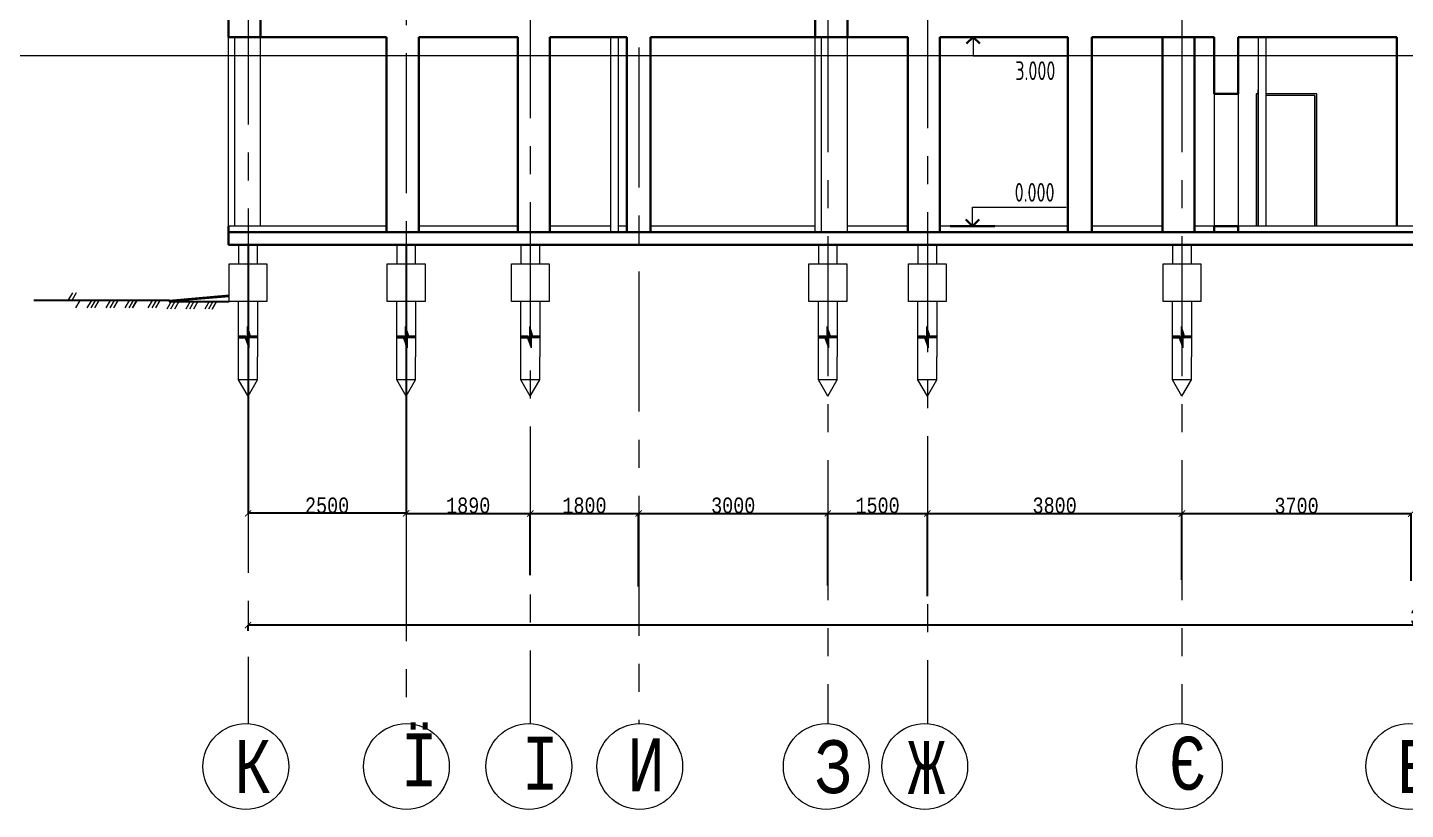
# Model space of a CAD drawing. Header units: millimetres. Extents: x -689206 to 4969298, y -1019800 to 703299.
# Drawn here: x -623645 to -601776, y 22103 to 34513 of the extents above; entities that cross this region are included whole.
import ezdxf

# ---------------------------------------------------------------- set-up
doc = ezdxf.new("R2010")
doc.units = ezdxf.units.MM
doc.linetypes.add('осеваяX2', pattern=[101.6, 63.5, -12.7, 12.7, -12.7])
doc.layers.add('РАЗМЕРЫ', color=7, linetype='Continuous', lineweight=9)
for name, color, linetype in [('разрез1-1', 7, 'Continuous'), ('разрез2-2', 7, 'Continuous'), ('сетка', 104, 'Continuous')]:
    doc.layers.add(name, color=color, linetype=linetype)
doc.styles.add('Аннотативный', font='isocteur.ttf', dxfattribs={"width": 0.7, "height": 250})
doc.dimstyles.new('Аннотативный', dxfattribs={"dimscale": 0, "dimtxt": 250, "dimasz": 100, "dimexe": 1.25, "dimexo": 0.625, "dimtad": 1, "dimdec": 0, "dimtxsty": 'Аннотативный', "dimblk": 'ARCHTICK', "dimcen": 2.5, "dimadec": 0, "dimazin": 0, "dimtfac": 1, "dimtdec": 0, "dimtmove": 0, "dimatfit": 3, "dimfxl": 1, "dimarcsym": 0})

# ---------------------------------------------------------------- blocks, each defined once
blk = doc.blocks.new('_ArchTick')
at = {"color": 0, "linetype": 'ByBlock', "const_width": 0.15}
blk.add_lwpolyline([(-0.5, -0.5), (0.5, 0.5)], dxfattribs=at)
blk = doc.blocks.new('*D4724')
at = {"layer": 'Defpoints', "color": 0, "lineweight": 30, "ltscale": 35, "transparency": 16777216}
for p in [(-620146, 31063), (-617636, 31063), (-620146, 26803)]:
    blk.add_point(p, dxfattribs=at)
at = {"layer": 'РАЗМЕРЫ', "color": 0, "lineweight": -2, "ltscale": 35, "transparency": 16777216}
for p, q in [((-620146, 31062), (-620146, 26801)), ((-617636, 31062), (-617636, 26801)), ((-617636, 26803), (-620146, 26803))]:
    blk.add_line(p, q, dxfattribs=at)
at = {"layer": 'РАЗМЕРЫ', "color": 0, "lineweight": -2, "ltscale": 35, "transparency": 16777216, "xscale": 100, "yscale": 100, "zscale": 100, "rotation": 180}
blk.add_blockref('_ArchTick', (-620146, 26803), dxfattribs=at)
at = {"layer": 'РАЗМЕРЫ', "color": 0, "lineweight": -2, "ltscale": 35, "transparency": 16777216, "xscale": 100, "yscale": 100, "zscale": 100}
blk.add_blockref('_ArchTick', (-617636, 26803), dxfattribs=at)
at = {"layer": 'РАЗМЕРЫ', "color": 0, "lineweight": 5, "ltscale": 35, "transparency": 16777216, "insert": (-618891, 26928), "char_height": 250, "width": 665, "attachment_point": 5, "style": 'Аннотативный'}
blk.add_mtext('2500', dxfattribs=at)
blk = doc.blocks.new('*D4725')
at = {"layer": 'Defpoints', "color": 0, "lineweight": 30, "ltscale": 35, "transparency": 16777216}
for p in [(-617636, 26801), (-615666, 26801), (-615666, 25820)]:
    blk.add_point(p, dxfattribs=at)
at = {"layer": 'РАЗМЕРЫ', "color": 0, "lineweight": -2, "ltscale": 35, "transparency": 16777216}
for p, q in [((-617636, 26802), (-617636, 26803)), ((-617636, 26801), (-615666, 26801)), ((-615666, 25820), (-615666, 26803))]:
    blk.add_line(p, q, dxfattribs=at)
at = {"layer": 'РАЗМЕРЫ', "color": 0, "lineweight": -2, "ltscale": 35, "transparency": 16777216, "xscale": 100, "yscale": 100, "zscale": 100, "rotation": 180}
blk.add_blockref('_ArchTick', (-617636, 26801), dxfattribs=at)
at = {"layer": 'РАЗМЕРЫ', "color": 0, "lineweight": -2, "ltscale": 35, "transparency": 16777216, "xscale": 100, "yscale": 100, "zscale": 100}
blk.add_blockref('_ArchTick', (-615666, 26801), dxfattribs=at)
at = {"layer": 'РАЗМЕРЫ', "color": 0, "lineweight": 5, "ltscale": 35, "transparency": 16777216, "insert": (-616651, 26927), "char_height": 250, "attachment_point": 5, "style": 'Аннотативный'}
blk.add_mtext('1890', dxfattribs=at)
blk = doc.blocks.new('*D4726')
at = {"layer": 'Defpoints', "color": 0, "lineweight": 30, "ltscale": 35, "transparency": 16777216}
for p in [(-615666, 26801), (-613946, 26801), (-613946, 25643)]:
    blk.add_point(p, dxfattribs=at)
at = {"layer": 'РАЗМЕРЫ', "color": 0, "lineweight": -2, "ltscale": 35, "transparency": 16777216}
for p, q in [((-615666, 26802), (-615666, 26803)), ((-615666, 26801), (-613946, 26801)), ((-613946, 25643), (-613946, 26803))]:
    blk.add_line(p, q, dxfattribs=at)
at = {"layer": 'РАЗМЕРЫ', "color": 0, "lineweight": -2, "ltscale": 35, "transparency": 16777216, "xscale": 100, "yscale": 100, "zscale": 100, "rotation": 180}
blk.add_blockref('_ArchTick', (-615666, 26801), dxfattribs=at)
at = {"layer": 'РАЗМЕРЫ', "color": 0, "lineweight": -2, "ltscale": 35, "transparency": 16777216, "xscale": 100, "yscale": 100, "zscale": 100}
blk.add_blockref('_ArchTick', (-613946, 26801), dxfattribs=at)
at = {"layer": 'РАЗМЕРЫ', "color": 0, "lineweight": 5, "ltscale": 35, "transparency": 16777216, "insert": (-614806, 26927), "char_height": 250, "attachment_point": 5, "style": 'Аннотативный'}
blk.add_mtext('1800', dxfattribs=at)
blk = doc.blocks.new('*D4727')
at = {"layer": 'Defpoints', "color": 0, "lineweight": 30, "ltscale": 35, "transparency": 16777216}
for p in [(-613946, 26801), (-610944, 26801), (-610944, 25655)]:
    blk.add_point(p, dxfattribs=at)
at = {"layer": 'РАЗМЕРЫ', "color": 0, "lineweight": -2, "ltscale": 35, "transparency": 16777216}
for p, q in [((-613946, 26802), (-613946, 26803)), ((-613946, 26801), (-610944, 26801)), ((-610944, 25656), (-610944, 26803))]:
    blk.add_line(p, q, dxfattribs=at)
at = {"layer": 'РАЗМЕРЫ', "color": 0, "lineweight": -2, "ltscale": 35, "transparency": 16777216, "xscale": 100, "yscale": 100, "zscale": 100, "rotation": 180}
blk.add_blockref('_ArchTick', (-613946, 26801), dxfattribs=at)
at = {"layer": 'РАЗМЕРЫ', "color": 0, "lineweight": -2, "ltscale": 35, "transparency": 16777216, "xscale": 100, "yscale": 100, "zscale": 100}
blk.add_blockref('_ArchTick', (-610944, 26801), dxfattribs=at)
at = {"layer": 'РАЗМЕРЫ', "color": 0, "lineweight": 5, "ltscale": 35, "transparency": 16777216, "insert": (-612445, 26927), "char_height": 250, "attachment_point": 5, "style": 'Аннотативный'}
blk.add_mtext('3000', dxfattribs=at)
blk = doc.blocks.new('*D4728')
at = {"layer": 'Defpoints', "color": 0, "lineweight": 30, "ltscale": 35, "transparency": 16777216}
for p in [(-610944, 26801), (-609364, 26801), (-609364, 25487)]:
    blk.add_point(p, dxfattribs=at)
at = {"layer": 'РАЗМЕРЫ', "color": 0, "lineweight": -2, "ltscale": 35, "transparency": 16777216}
for p, q in [((-610944, 26802), (-610944, 26803)), ((-610944, 26801), (-609364, 26801)), ((-609364, 25487), (-609364, 26803))]:
    blk.add_line(p, q, dxfattribs=at)
at = {"layer": 'РАЗМЕРЫ', "color": 0, "lineweight": -2, "ltscale": 35, "transparency": 16777216, "xscale": 100, "yscale": 100, "zscale": 100, "rotation": 180}
blk.add_blockref('_ArchTick', (-610944, 26801), dxfattribs=at)
at = {"layer": 'РАЗМЕРЫ', "color": 0, "lineweight": -2, "ltscale": 35, "transparency": 16777216, "xscale": 100, "yscale": 100, "zscale": 100}
blk.add_blockref('_ArchTick', (-609364, 26801), dxfattribs=at)
at = {"layer": 'РАЗМЕРЫ', "color": 0, "lineweight": 5, "ltscale": 35, "transparency": 16777216, "insert": (-610154, 26927), "char_height": 250, "attachment_point": 5, "style": 'Аннотативный'}
blk.add_mtext('1500', dxfattribs=at)
blk = doc.blocks.new('*D4729')
at = {"layer": 'Defpoints', "color": 0, "lineweight": 30, "ltscale": 35, "transparency": 16777216}
for p in [(-609364, 26801), (-605324, 26801), (-605324, 25744)]:
    blk.add_point(p, dxfattribs=at)
at = {"layer": 'РАЗМЕРЫ', "color": 0, "lineweight": -2, "ltscale": 35, "transparency": 16777216}
for p, q in [((-609364, 26802), (-609364, 26803)), ((-609364, 26801), (-605324, 26801)), ((-605324, 25745), (-605324, 26803))]:
    blk.add_line(p, q, dxfattribs=at)
at = {"layer": 'РАЗМЕРЫ', "color": 0, "lineweight": -2, "ltscale": 35, "transparency": 16777216, "xscale": 100, "yscale": 100, "zscale": 100, "rotation": 180}
blk.add_blockref('_ArchTick', (-609364, 26801), dxfattribs=at)
at = {"layer": 'РАЗМЕРЫ', "color": 0, "lineweight": -2, "ltscale": 35, "transparency": 16777216, "xscale": 100, "yscale": 100, "zscale": 100}
blk.add_blockref('_ArchTick', (-605324, 26801), dxfattribs=at)
at = {"layer": 'РАЗМЕРЫ', "color": 0, "lineweight": 5, "ltscale": 35, "transparency": 16777216, "insert": (-607344, 26927), "char_height": 250, "attachment_point": 5, "style": 'Аннотативный'}
blk.add_mtext('3800', dxfattribs=at)
blk = doc.blocks.new('*D4730')
at = {"layer": 'Defpoints', "color": 0, "lineweight": 30, "ltscale": 35, "transparency": 16777216}
for p in [(-605324, 26801), (-601684, 26798), (-601684, 25729)]:
    blk.add_point(p, dxfattribs=at)
at = {"layer": 'РАЗМЕРЫ', "color": 0, "lineweight": -2, "ltscale": 35, "transparency": 16777216}
for p, q in [((-605324, 26801), (-605324, 26796)), ((-605324, 26798), (-601684, 26798)), ((-601684, 25729), (-601684, 26799))]:
    blk.add_line(p, q, dxfattribs=at)
at = {"layer": 'РАЗМЕРЫ', "color": 0, "lineweight": -2, "ltscale": 35, "transparency": 16777216, "xscale": 100, "yscale": 100, "zscale": 100, "rotation": 180}
blk.add_blockref('_ArchTick', (-605324, 26798), dxfattribs=at)
at = {"layer": 'РАЗМЕРЫ', "color": 0, "lineweight": -2, "ltscale": 35, "transparency": 16777216, "xscale": 100, "yscale": 100, "zscale": 100}
blk.add_blockref('_ArchTick', (-601684, 26798), dxfattribs=at)
at = {"layer": 'РАЗМЕРЫ', "color": 0, "lineweight": 5, "ltscale": 35, "transparency": 16777216, "insert": (-603504, 26923), "char_height": 250, "attachment_point": 5, "style": 'Аннотативный'}
blk.add_mtext('3700', dxfattribs=at)
blk = doc.blocks.new('*D4735')
at = {"layer": 'Defpoints', "color": 0, "lineweight": 30, "ltscale": 35, "transparency": 16777216}
for p in [(-620146, 25029), (-620146, 24938), (-582387, 25029)]:
    blk.add_point(p, dxfattribs=at)
at = {"layer": 'РАЗМЕРЫ', "color": 0, "lineweight": -2, "ltscale": 35, "transparency": 16777216}
for p, q in [((-620146, 24939), (-620146, 25030)), ((-582387, 25029), (-620146, 25029)), ((-582387, 25028), (-582387, 25028))]:
    blk.add_line(p, q, dxfattribs=at)
at = {"layer": 'РАЗМЕРЫ', "color": 0, "lineweight": -2, "ltscale": 35, "transparency": 16777216, "xscale": 100, "yscale": 100, "zscale": 100, "rotation": 180}
blk.add_blockref('_ArchTick', (-620146, 25029), dxfattribs=at)
at = {"layer": 'РАЗМЕРЫ', "color": 0, "lineweight": -2, "ltscale": 35, "transparency": 16777216, "xscale": 100, "yscale": 100, "zscale": 100}
blk.add_blockref('_ArchTick', (-582387, 25029), dxfattribs=at)
at = {"layer": 'РАЗМЕРЫ', "color": 0, "lineweight": 5, "ltscale": 35, "transparency": 16777216, "insert": (-601266, 25155), "char_height": 250, "attachment_point": 5, "style": 'Аннотативный'}
blk.add_mtext('37700', dxfattribs=at)

msp = doc.modelspace()

# ---------------------------------------------------------------- hatches: boundary and pattern name
at = {"layer": 'РАЗМЕРЫ', "lineweight": 5, "ltscale": 35}
h = msp.add_hatch(dxfattribs=at)
h.set_pattern_fill('ANSI36', color=256, scale=2)
h.set_pattern_definition([(45, (-1131175.6774, 770323.735), (3.367596045, 12.347852166), [15.875, -3.175, 0, -3.175])])
h.paths.add_polyline_path([(-620145.8, 29741.1), (-620145.8, 29465.7), (-620132.7, 29429), (-620132.7, 29628.2), (-620118.6, 29590.9), (-619995.8, 29590.9), (-619995.8, 29613), (-620104.2, 29613)])
h.paths.add_polyline_path([(-620179.1, 29613), (-620295.8, 29613), (-620295.8, 29590.9), (-620190.5, 29590.9), (-620145.8, 29465.7), (-620145.8, 29741.1), (-620154.7, 29768.6), (-620154.7, 29542.7)])
h = msp.add_hatch(dxfattribs=at)
h.set_pattern_fill('ANSI36', color=256, scale=2)
h.set_pattern_definition([(45, (-1128665.66, 770323.735), (3.367596045, 12.347852166), [15.875, -3.175, 0, -3.175])])
h.paths.add_polyline_path([(-617635.8, 29741.1), (-617635.8, 29465.7), (-617622.7, 29429), (-617622.7, 29628.2), (-617608.6, 29590.9), (-617485.8, 29590.9), (-617485.8, 29613), (-617594.1, 29613)])
h.paths.add_polyline_path([(-617669.1, 29613), (-617785.8, 29613), (-617785.8, 29590.9), (-617680.5, 29590.9), (-617635.8, 29465.7), (-617635.8, 29741.1), (-617644.7, 29768.6), (-617644.7, 29542.7)])
h = msp.add_hatch(dxfattribs=at)
h.set_pattern_fill('ANSI36', color=256, scale=2)
h.set_pattern_definition([(45, (-1126696.134, 770323.735), (3.367596045, 12.347852166), [15.875, -3.175, 0, -3.175])])
h.paths.add_polyline_path([(-615666.3, 29741.1), (-615666.3, 29465.7), (-615653.1, 29429), (-615653.1, 29628.2), (-615639, 29590.9), (-615516.3, 29590.9), (-615516.3, 29613), (-615624.6, 29613)])
h.paths.add_polyline_path([(-615699.5, 29613), (-615816.3, 29613), (-615816.3, 29590.9), (-615711, 29590.9), (-615666.3, 29465.7), (-615666.3, 29741.1), (-615675.2, 29768.6), (-615675.2, 29542.7)])
h = msp.add_hatch(dxfattribs=at)
h.set_pattern_fill('ANSI36', color=256, scale=2)
h.set_pattern_definition([(45, (-1121974.129, 770323.735), (3.367596045, 12.347852166), [15.875, -3.175, 0, -3.175])])
h.paths.add_polyline_path([(-610944.2, 29741.1), (-610944.2, 29465.7), (-610931.1, 29429), (-610931.1, 29628.2), (-610917, 29590.9), (-610794.2, 29590.9), (-610794.2, 29613), (-610902.6, 29613)])
h.paths.add_polyline_path([(-610977.5, 29613), (-611094.2, 29613), (-611094.2, 29590.9), (-610989, 29590.9), (-610944.2, 29465.7), (-610944.2, 29741.1), (-610953.2, 29768.6), (-610953.2, 29542.7)])
h = msp.add_hatch(dxfattribs=at)
h.set_pattern_fill('ANSI36', color=256, scale=2)
h.set_pattern_definition([(45, (-1120394.117, 770323.735), (3.367596045, 12.347852166), [15.875, -3.175, 0, -3.175])])
h.paths.add_polyline_path([(-609364.2, 29741.1), (-609364.2, 29465.7), (-609351.1, 29429), (-609351.1, 29628.2), (-609337, 29590.9), (-609214.2, 29590.9), (-609214.2, 29613), (-609322.6, 29613)])
h.paths.add_polyline_path([(-609397.5, 29613), (-609514.2, 29613), (-609514.2, 29590.9), (-609409, 29590.9), (-609364.2, 29465.7), (-609364.2, 29741.1), (-609373.2, 29768.6), (-609373.2, 29542.7)])
h = msp.add_hatch(dxfattribs=at)
h.set_pattern_fill('ANSI36', color=256, scale=2)
h.set_pattern_definition([(45, (-1116354.129, 770323.735), (3.367596045, 12.347852166), [15.875, -3.175, 0, -3.175])])
h.paths.add_polyline_path([(-605324.2, 29741.1), (-605324.2, 29465.7), (-605311.1, 29429), (-605311.1, 29628.2), (-605297, 29590.9), (-605174.2, 29590.9), (-605174.2, 29613), (-605282.6, 29613)])
h.paths.add_polyline_path([(-605357.5, 29613), (-605474.2, 29613), (-605474.2, 29590.9), (-605369, 29590.9), (-605324.2, 29465.7), (-605324.2, 29741.1), (-605333.2, 29768.6), (-605333.2, 29542.7)])

# ---------------------------------------------------------------- linework, layer by layer
at = {"layer": 'РАЗМЕРЫ', "linetype": 'осеваяX2', "lineweight": 5, "ltscale": 35}
for p, q in [((-610944.2, 52538.1), (-610944.2, 23464.5)), ((-605324.2, 52538.1), (-605324.2, 23464.5)), ((-609364.2, 49363.1), (-609364.2, 23464.5)), ((-615666.3, 45963.1), (-615666.3, 23464.5)), ((-620145.8, 45863.1), (-620145.8, 23464.5)), ((-613945.8, 44863.1), (-613945.8, 23464.5)), ((-617635.8, 37663.1), (-617635.8, 23464.5))]:
    msp.add_line(p, q, dxfattribs=at)
at = {"layer": 'РАЗМЕРЫ', "lineweight": 30, "ltscale": 35}
for p, q in [((-620453.8, 34863.1), (-620453.8, 34363.1)), ((-611144.2, 34863.1), (-611144.2, 34363.1)), ((-619945.8, 34363.1), (-619945.8, 34663.1)), ((-610634.2, 34363.1), (-610634.2, 34663.1)), ((-619945.8, 34363.1), (-620453.8, 34363.1)), ((-619945.8, 34363.1), (-617945.8, 34363.1)), ((-617945.8, 34363.1), (-617945.8, 31263.1)), ((-617435.8, 34363.1), (-615866.3, 34363.1)), ((-617435.8, 34363.1), (-617435.8, 31263.1)), ((-615866.3, 34363.1), (-615866.3, 31263.1)), ((-615356.7, 34363.1), (-615356.8, 31263.1)), ((-615356.7, 34363.1), (-614135.8, 34363.1)), ((-614135.8, 34363.1), (-614135.8, 31263.1)), ((-613755.8, 34363.1), (-611144.2, 34363.1)), ((-613755.8, 34363.1), (-613755.8, 31263.1)), ((-610634.2, 34363.1), (-611144.2, 34363.1)), ((-610634.2, 34363.1), (-609674.2, 34363.1)), ((-609674.2, 34363.1), (-609674.2, 31263.1)), ((-609164.2, 34363.1), (-609164.2, 31263.1)), ((-609164.2, 34363.1), (-607134.2, 34363.1)), ((-607134.2, 34363.1), (-607134.2, 31263.1)), ((-606754.2, 34363.1), (-606754.2, 31263.1)), ((-606754.2, 34363.1), (-604813.3, 34363.1)), ((-605634.2, 34363.1), (-605634.2, 31263.1)), ((-605124.2, 34363.1), (-605124.2, 31263.1)), ((-604813.3, 34363.1), (-604813.3, 33463.1)), ((-604433.3, 34363.1), (-601913.8, 34363.1)), ((-604433.3, 33463.1), (-604433.3, 34363.1)), ((-601913.8, 34363.1), (-601913.8, 31363.1)), ((-604813.3, 33463.1), (-604433.3, 33463.1)), ((-620453.8, 31363.1), (-620453.8, 31063.1)), ((-604813.3, 31363.1), (-604433.3, 31363.1)), ((-604813.3, 31363.1), (-604813.3, 31301.4)), ((-604813.3, 31301.4), (-604813.3, 31263.1)), ((-604433.3, 31363.1), (-604433.3, 31263.1)), ((-582131.8, 31263.1), (-620453.8, 31263.1)), ((-620453.8, 31063.1), (-582131.8, 31063.1))]:
    msp.add_line(p, q, dxfattribs=at)
at = {"layer": 'РАЗМЕРЫ', "lineweight": 5, "ltscale": 35}
for p, q in [((-620453.8, 31363.1), (-620453.8, 34363.1)), ((-620353.8, 31363.1), (-620353.8, 34363.1)), ((-619945.8, 31363.1), (-619945.8, 34363.1)), ((-611144.2, 31263.1), (-611144.2, 34363.1)), ((-611044.2, 31263.1), (-611044.2, 34363.1)), ((-610634.2, 31263.1), (-610634.2, 34363.1)), ((-595806.8, 34063), (-657825.2, 34063)), ((-604143.8, 33463.1), (-604143.8, 31363.1)), ((-604113.8, 33463.1), (-604143.8, 33463.1)), ((-604113.8, 31363.1), (-604113.8, 33523.1)), ((-603183.8, 33463.1), (-603993.8, 33463.1)), ((-603183.8, 31363.1), (-603183.8, 33463.1)), ((-603213.8, 33433.1), (-603993.8, 33433.1)), ((-603213.8, 33433.1), (-603213.8, 31363.1)), ((-603213.8, 31363.1), (-603213.8, 33433.1)), ((-603993.8, 31363.1), (-604113.8, 31363.1)), ((-620104.2, 29613), (-620154.7, 29768.6)), ((-620154.7, 29542.7), (-620154.7, 29768.6)), ((-617594.1, 29613), (-617644.7, 29768.6)), ((-617644.7, 29542.7), (-617644.7, 29768.6)), ((-615624.6, 29613), (-615675.2, 29768.6)), ((-615675.2, 29542.7), (-615675.2, 29768.6)), ((-610902.6, 29613), (-610953.2, 29768.6)), ((-610953.2, 29542.7), (-610953.2, 29768.6)), ((-609322.6, 29613), (-609373.2, 29768.6)), ((-609373.2, 29542.7), (-609373.2, 29768.6)), ((-605282.6, 29613), (-605333.2, 29768.6)), ((-605333.2, 29542.7), (-605333.2, 29768.6)), ((-620179.1, 29613), (-620295.8, 29613)), ((-620295.8, 29590.9), (-620190.5, 29590.9)), ((-620190.5, 29590.9), (-620132.7, 29429)), ((-620154.7, 29542.7), (-620179.1, 29613)), ((-620132.7, 29628.2), (-620132.7, 29429)), ((-620118.6, 29590.9), (-620132.7, 29628.2)), ((-619995.8, 29590.9), (-620118.6, 29590.9)), ((-619995.8, 29613), (-620104.2, 29613)), ((-617669.1, 29613), (-617785.8, 29613)), ((-617785.8, 29590.9), (-617680.5, 29590.9)), ((-617680.5, 29590.9), (-617622.7, 29429)), ((-617644.7, 29542.7), (-617669.1, 29613)), ((-617622.7, 29628.2), (-617622.7, 29429)), ((-617608.6, 29590.9), (-617622.7, 29628.2)), ((-617485.8, 29590.9), (-617608.6, 29590.9)), ((-617485.8, 29613), (-617594.1, 29613)), ((-615699.5, 29613), (-615816.3, 29613)), ((-615816.3, 29590.9), (-615711, 29590.9)), ((-615711, 29590.9), (-615653.1, 29429)), ((-615675.2, 29542.7), (-615699.5, 29613)), ((-615653.1, 29628.2), (-615653.1, 29429)), ((-615639, 29590.9), (-615653.1, 29628.2)), ((-615516.3, 29590.9), (-615639, 29590.9)), ((-615516.3, 29613), (-615624.6, 29613)), ((-610977.5, 29613), (-611094.2, 29613)), ((-611094.2, 29590.9), (-610989, 29590.9)), ((-610989, 29590.9), (-610931.1, 29429)), ((-610953.2, 29542.7), (-610977.5, 29613)), ((-610931.1, 29628.2), (-610931.1, 29429)), ((-610917, 29590.9), (-610931.1, 29628.2)), ((-610794.2, 29590.9), (-610917, 29590.9)), ((-610794.2, 29613), (-610902.6, 29613)), ((-609397.5, 29613), (-609514.2, 29613)), ((-609514.2, 29590.9), (-609409, 29590.9)), ((-609409, 29590.9), (-609351.1, 29429)), ((-609373.2, 29542.7), (-609397.5, 29613)), ((-609351.1, 29628.2), (-609351.1, 29429)), ((-609337, 29590.9), (-609351.1, 29628.2)), ((-609214.2, 29590.9), (-609337, 29590.9)), ((-609214.2, 29613), (-609322.6, 29613)), ((-605357.5, 29613), (-605474.2, 29613)), ((-605474.2, 29590.9), (-605369, 29590.9)), ((-605369, 29590.9), (-605311.1, 29429)), ((-605333.2, 29542.7), (-605357.5, 29613)), ((-605311.1, 29628.2), (-605311.1, 29429)), ((-605297, 29590.9), (-605311.1, 29628.2)), ((-605174.2, 29590.9), (-605297, 29590.9)), ((-605174.2, 29613), (-605282.6, 29613))]:
    msp.add_line(p, q, dxfattribs=at)
at = {"layer": 'РАЗМЕРЫ', "lineweight": 15, "ltscale": 35}
for p, q in [((-614393.9, 34363.1), (-614393.9, 31263.1)), ((-614273.9, 34363.1), (-614273.9, 31263.1)), ((-604813.3, 33463.1), (-604813.3, 31363.1)), ((-604433.3, 33463.1), (-604433.3, 31363.1)), ((-604113.8, 33493.1), (-604113.8, 31363.1)), ((-617945.8, 31363.1), (-620453.8, 31363.1)), ((-615866.3, 31363.1), (-617435.8, 31363.1)), ((-614393.9, 31363.1), (-615356.8, 31363.1)), ((-614135.8, 31363.1), (-614273.9, 31363.1)), ((-611144.2, 31363.1), (-613755.8, 31363.1)), ((-609674.2, 31363.1), (-610634.2, 31363.1)), ((-607134.2, 31363.1), (-609164.2, 31363.1)), ((-605634.2, 31363.1), (-606754.2, 31363.1)), ((-599453.8, 31363.1), (-605124.2, 31363.1))]:
    msp.add_line(p, q, dxfattribs=at)
at = {"layer": 'РАЗМЕРЫ', "lineweight": 9, "ltscale": 35}
for p, q in [((-604113.8, 34363.1), (-604113.8, 31363.1)), ((-603993.8, 34363.1), (-603993.8, 31363.1))]:
    msp.add_line(p, q, dxfattribs=at)
at = {"layer": 'РАЗМЕРЫ', "lineweight": 18, "ltscale": 35}
for p, q in [((-620295.8, 31063.1), (-620295.8, 30763.1)), ((-619995.8, 30763.1), (-619995.8, 31063.1)), ((-617785.8, 31063.1), (-617785.8, 30763.1)), ((-617485.8, 30763.1), (-617485.8, 31063.1)), ((-615816.3, 31063.1), (-615816.3, 30763.1)), ((-615516.3, 30763.1), (-615516.3, 31063.1)), ((-611094.2, 31063.1), (-611094.2, 30763.1)), ((-610794.2, 30763.1), (-610794.2, 31063.1)), ((-609514.2, 31063.1), (-609514.2, 30763.1)), ((-609214.2, 30763.1), (-609214.2, 31063.1)), ((-605474.2, 31063.1), (-605474.2, 30763.1)), ((-605174.2, 30763.1), (-605174.2, 31063.1)), ((-620445.8, 30163.1), (-620445.8, 30763.1)), ((-620445.8, 30763.1), (-620295.8, 30763.1)), ((-620295.8, 30763.1), (-620145.8, 30763.1)), ((-620145.8, 30763.1), (-619845.8, 30763.1)), ((-619845.8, 30763.1), (-619845.8, 30163.1)), ((-617935.8, 30163.1), (-617935.8, 30763.1)), ((-617935.8, 30763.1), (-617785.8, 30763.1)), ((-617785.8, 30763.1), (-617635.8, 30763.1)), ((-617635.8, 30763.1), (-617335.8, 30763.1)), ((-617335.8, 30763.1), (-617335.8, 30163.1)), ((-615966.3, 30163.1), (-615966.3, 30763.1)), ((-615966.3, 30763.1), (-615816.3, 30763.1)), ((-615816.3, 30763.1), (-615666.3, 30763.1)), ((-615666.3, 30763.1), (-615366.3, 30763.1)), ((-615366.3, 30763.1), (-615366.3, 30163.1)), ((-611244.2, 30163.1), (-611244.2, 30763.1)), ((-611244.2, 30763.1), (-611094.2, 30763.1)), ((-611094.2, 30763.1), (-610944.2, 30763.1)), ((-610944.2, 30763.1), (-610644.2, 30763.1)), ((-610644.2, 30763.1), (-610644.2, 30163.1)), ((-609664.2, 30163.1), (-609664.2, 30763.1)), ((-609664.2, 30763.1), (-609514.2, 30763.1)), ((-609514.2, 30763.1), (-609364.2, 30763.1)), ((-609364.2, 30763.1), (-609064.2, 30763.1)), ((-609064.2, 30763.1), (-609064.2, 30163.1)), ((-605624.2, 30163.1), (-605624.2, 30763.1)), ((-605624.2, 30763.1), (-605474.2, 30763.1)), ((-605474.2, 30763.1), (-605324.2, 30763.1)), ((-605324.2, 30763.1), (-605024.2, 30763.1)), ((-605024.2, 30763.1), (-605024.2, 30163.1)), ((-619845.8, 30163.1), (-620445.8, 30163.1)), ((-620295.8, 29296.3), (-620295.8, 30163.1)), ((-619995.8, 30163.1), (-619995.8, 29284.3)), ((-617335.8, 30163.1), (-617935.8, 30163.1)), ((-617785.8, 29296.3), (-617785.8, 30163.1)), ((-617485.8, 30163.1), (-617485.8, 29284.3)), ((-615366.3, 30163.1), (-615966.3, 30163.1)), ((-615816.3, 29296.3), (-615816.3, 30163.1)), ((-615516.3, 30163.1), (-615516.3, 29284.3)), ((-610644.2, 30163.1), (-611244.2, 30163.1)), ((-611094.2, 29296.3), (-611094.2, 30163.1)), ((-610794.2, 30163.1), (-610794.2, 29284.3)), ((-609064.2, 30163.1), (-609664.2, 30163.1)), ((-609514.2, 29296.3), (-609514.2, 30163.1)), ((-609214.2, 30163.1), (-609214.2, 29284.3)), ((-605024.2, 30163.1), (-605624.2, 30163.1)), ((-605474.2, 29296.3), (-605474.2, 30163.1)), ((-605174.2, 30163.1), (-605174.2, 29284.3)), ((-620295.8, 28922.9), (-620295.8, 29296.3)), ((-619995.8, 28922.9), (-619995.8, 29284.3)), ((-617785.8, 28922.9), (-617785.8, 29296.3)), ((-617485.8, 28922.9), (-617485.8, 29284.3)), ((-615816.3, 28922.9), (-615816.3, 29296.3)), ((-615516.3, 28922.9), (-615516.3, 29284.3)), ((-611094.2, 28922.9), (-611094.2, 29296.3)), ((-610794.2, 28922.9), (-610794.2, 29284.3)), ((-609514.2, 28922.9), (-609514.2, 29296.3)), ((-609214.2, 28922.9), (-609214.2, 29284.3)), ((-605474.2, 28922.9), (-605474.2, 29296.3)), ((-605174.2, 28922.9), (-605174.2, 29284.3)), ((-620145.8, 28663.1), (-620295.8, 28922.9)), ((-619995.8, 28922.9), (-620295.8, 28922.9)), ((-620145.8, 28663.1), (-619995.8, 28922.9)), ((-617635.8, 28663.1), (-617785.8, 28922.9)), ((-617485.8, 28922.9), (-617785.8, 28922.9)), ((-617635.8, 28663.1), (-617485.8, 28922.9)), ((-615666.3, 28663.1), (-615816.3, 28922.9)), ((-615516.3, 28922.9), (-615816.3, 28922.9)), ((-615666.3, 28663.1), (-615516.3, 28922.9)), ((-610944.2, 28663.1), (-611094.2, 28922.9)), ((-610794.2, 28922.9), (-611094.2, 28922.9)), ((-610944.2, 28663.1), (-610794.2, 28922.9)), ((-609364.2, 28663.1), (-609514.2, 28922.9)), ((-609214.2, 28922.9), (-609514.2, 28922.9)), ((-609364.2, 28663.1), (-609214.2, 28922.9)), ((-605324.2, 28663.1), (-605474.2, 28922.9)), ((-605174.2, 28922.9), (-605474.2, 28922.9)), ((-605324.2, 28663.1), (-605174.2, 28922.9))]:
    msp.add_line(p, q, dxfattribs=at)
at = {"layer": 'разрез1-1', "lineweight": 30}
for p, q in [((-608635.6, 34363.1), (-608740.9, 34257.8)), ((-608635.6, 34363.1), (-608530.3, 34257.8)), ((-608295.1, 31363.1), (-609004.2, 31363.1)), ((-608649.7, 31363.1), (-608754.9, 31468.4)), ((-608649.7, 31363.1), (-608544.4, 31468.4))]:
    msp.add_line(p, q, dxfattribs=at)
at = {"layer": 'разрез1-1', "lineweight": 5}
for p, q in [((-608635.6, 34363.1), (-608635.6, 34065.3)), ((-608635.6, 34065.3), (-607146.5, 34065.3)), ((-608649.7, 31363.1), (-608649.7, 31660.9)), ((-608649.7, 31660.9), (-607160.6, 31660.9))]:
    msp.add_line(p, q, dxfattribs=at)
at = {"layer": 'разрез2-2'}
for p, q in [((-621398.5, 30183.1), (-623546, 30183.1)), ((-621398.5, 30183.1), (-621698.5, 30183.1)), ((-621398.5, 30183.1), (-620445.8, 30267.1)), ((-620445.8, 30247.1), (-621398.5, 30163.1)), ((-621398.5, 30183.1), (-621398.5, 30163.1)), ((-621398.5, 30163.1), (-620445.8, 30163.1))]:
    msp.add_line(p, q, dxfattribs=at)
at = {"layer": 'разрез2-2', "lineweight": 15}
for points in [[(-622933.5, 30300.9), (-623003.1, 30181.5)], [(-622873.8, 30300.9), (-622942.2, 30181.5)], [(-622812.9, 30183.1), (-622882.5, 30063.8)], [(-622632.7, 30183.1), (-622702.3, 30063.8)], [(-622573, 30183.1), (-622641.4, 30063.8)], [(-622512.1, 30183.1), (-622581.7, 30063.8)], [(-622331.9, 30183.1), (-622401.5, 30063.8)], [(-622272.2, 30183.1), (-622340.6, 30063.8)], [(-622211.3, 30183.1), (-622280.9, 30063.8)], [(-622031.1, 30183.1), (-622100.7, 30063.8)], [(-621971.4, 30183.1), (-622039.8, 30063.8)], [(-621666, 30183.1), (-621735.6, 30063.8)], [(-621606.3, 30183.1), (-621674.7, 30063.8)], [(-621545.4, 30183.1), (-621615, 30063.8)], [(-621365.2, 30163.1), (-621434.8, 30043.8)], [(-621305.5, 30163.1), (-621373.9, 30043.8)], [(-621244.6, 30163.1), (-621314.2, 30043.8)], [(-621064.4, 30163.1), (-621134, 30043.8)], [(-621004.7, 30163.1), (-621073.1, 30043.8)], [(-620943.8, 30163.1), (-621013.4, 30043.8)], [(-620763.6, 30163.1), (-620833.2, 30043.8)], [(-620703.9, 30163.1), (-620772.3, 30043.8)]]:
    msp.add_lwpolyline(points, dxfattribs=at)
for points in [[(-621980.1, 30063.8), (-621911.8, 30183.1)], [(-620712.6, 30043.8), (-620644.3, 30163.1)]]:
    msp.add_lwpolyline(points, close=True, dxfattribs=at)
at = {"layer": 'сетка', "lineweight": 5}
for centre in [(-620181.5, 22784.7), (-617632.4, 22783.8), (-615688.9, 22784.1), (-613928.6, 22784), (-610968.7, 22784.2), (-609405.8, 22785), (-605364.4, 22784.9), (-601723.5, 22784.9)]:
    msp.add_circle(centre, 680.7, dxfattribs=at)

# ---------------------------------------------------------------- texts
at = {"layer": 'РАЗМЕРЫ', "lineweight": 5, "ltscale": 35, "char_height": 841.3, "width": 7009.377, "attachment_point": 1, "style": 'Аннотативный'}
for s, insert in [('Ї', (-617723.8, 23310.7)), ('К', (-620365.4, 23202.9)), ('І', (-615802.6, 23258.5)), ('И', (-614122.4, 23232.2)), ('З', (-611152.6, 23202.4)), ('Ж', (-609673.4, 23191.2)), ('Є', (-605529, 23258.4)), ('Е', (-601907.4, 23203.1))]:
    msp.add_mtext(s, dxfattribs=dict(at, insert=insert))
at = {"layer": 'разрез1-1', "lineweight": 30, "char_height": 297.819, "width": 1508.774, "style": 'Аннотативный'}
for s, insert, attachment_point in [('{\\fISOCPEUR|b0|i0|c204|p34;3.000\\fISOCPEUR|b0|i0|c0|p34; }', (-607331.9, 33679.7), 9), ('{\\fISOCPEUR|b0|i0|c204|p34;0.000\\fISOCPEUR|b0|i0|c0|p34; }', (-607345.9, 32046.6), 3)]:
    msp.add_mtext(s, dxfattribs=dict(at, insert=insert, attachment_point=attachment_point))

# ---------------------------------------------------------------- dimensions: what is measured, and where the dimension line sits
at = {"layer": 'РАЗМЕРЫ', "lineweight": 5, "ltscale": 35}
for base, p1, p2, text, picture, middle in [((-620145.8, 26802.7), (-617635.8, 31063.1), (-620145.8, 31063.1), '2500', '*D4724', (-618890.8, 26802.7)), ((-601683.8, 26797.6), (-605324.2, 26801.4), (-601683.8, 25728.8), '3700', '*D4730', (-603504, 26797.6))]:
    dim = msp.add_linear_dim(base=base, p1=p1, p2=p2, text=text, dimstyle='Аннотативный', dxfattribs=at)
    dim.commit()
    dim.dimension.update_dxf_attribs({"geometry": picture, "text_midpoint": middle, "dimtype": 160})
for base, p1, p2, text, picture, middle in [((-615666.3, 26801.4), (-617635.8, 26801.4), (-615666.3, 25819.6), '1890', '*D4725', (-616651, 26927)), ((-613945.8, 26801.4), (-615666.3, 26801.4), (-613945.8, 25642.6), '1800', '*D4726', (-614806, 26927)), ((-610944.2, 26801.4), (-613945.8, 26801.4), (-610944.2, 25655.1), '3000', '*D4727', (-612445, 26927)), ((-609364.2, 26801.4), (-610944.2, 26801.4), (-609364.2, 25486.7), '1500', '*D4728', (-610154.2, 26927)), ((-605324.2, 26801.4), (-609364.2, 26801.4), (-605324.2, 25744), '3800', '*D4729', (-607344.2, 26927)), ((-620145.8, 25029), (-582386.8, 25029), (-620145.8, 24938.2), '37700', '*D4735', (-601266.3, 25154.6))]:
    dim = msp.add_linear_dim(base=base, p1=p1, p2=p2, text=text, dimstyle='Аннотативный', dxfattribs=at)
    dim.commit()
    dim.dimension.update_dxf_attribs({"geometry": picture, "text_midpoint": middle})

doc.saveas('drawing.dxf')
